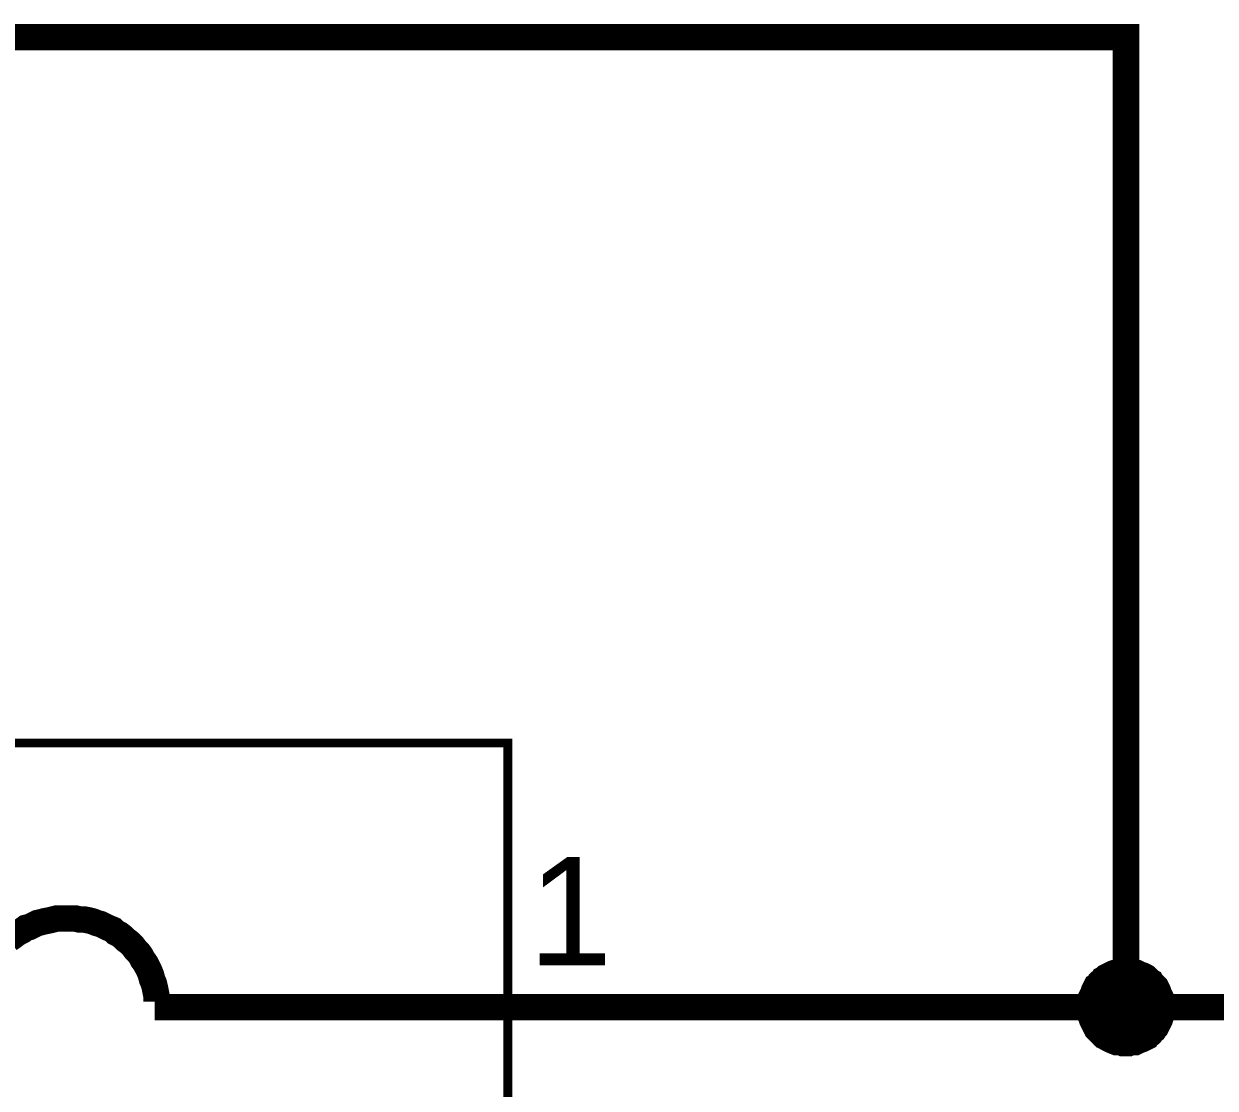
# Model space of a CAD drawing. Header units: millimetres. Extents: x 0 to 594, y 0 to 420.
# Drawn here: x 89.51 to 103.01, y 135.98 to 148.05 of the extents above; entities that cross this region are included whole.
import ezdxf

# ---------------------------------------------------------------- set-up
doc = ezdxf.new("R2010")
doc.units = ezdxf.units.MM
doc.layers.add('Sheet', color=255, linetype='Continuous')
doc.styles.get("Standard").update_dxf_attribs({"font": 'arial.ttf'})

msp = doc.modelspace()

# ---------------------------------------------------------------- linework, layer by layer
at = {"layer": 'Sheet', "color": 0}
for points, const_width in [([(88.918, 147.895), (93.998, 147.895)], 0.3), ([(93.998, 147.895), (101.999, 147.895), (101.999, 136.899)], 0.3), ([(89.934, 137.904), (89.881, 137.904), (89.839, 137.894), (89.796, 137.883), (89.743, 137.873), (89.701, 137.862), (89.659, 137.852), (89.616, 137.83), (89.574, 137.809), (89.532, 137.799), (89.489, 137.767), (89.447, 137.746), (89.415, 137.725), (89.373, 137.693), (89.341, 137.672)], 0.3), ([(91.013, 136.963), (91.013, 137.015), (91.003, 137.068), (90.992, 137.121), (90.982, 137.164), (90.96, 137.217), (90.95, 137.259), (90.929, 137.312), (90.908, 137.354), (90.886, 137.396), (90.855, 137.439), (90.833, 137.481), (90.802, 137.523), (90.77, 137.555), (90.738, 137.598), (90.706, 137.629), (90.664, 137.661), (90.632, 137.693), (90.59, 137.725), (90.548, 137.746), (90.516, 137.777), (90.463, 137.799), (90.421, 137.82), (90.378, 137.841), (90.336, 137.852), (90.283, 137.873), (90.241, 137.883), (90.188, 137.894), (90.135, 137.894), (90.093, 137.904), (90.04, 137.904), (89.987, 137.904), (89.934, 137.904)], 0.3), ([(101.491, 136.899), (101.491, 136.92), (101.491, 136.952), (101.501, 136.973), (101.501, 137.005), (101.501, 137.026), (101.512, 137.047), (101.522, 137.068), (101.533, 137.09), (101.543, 137.121), (101.554, 137.142), (101.565, 137.164), (101.575, 137.185), (101.586, 137.206), (101.607, 137.217), (101.618, 137.238), (101.639, 137.259), (101.66, 137.269), (101.67, 137.291), (101.692, 137.301), (101.713, 137.322), (101.734, 137.333), (101.755, 137.344), (101.776, 137.354), (101.797, 137.365), (101.819, 137.375), (101.85, 137.386), (101.872, 137.386), (101.893, 137.396), (101.924, 137.396), (101.946, 137.407), (101.967, 137.407), (101.999, 137.407)], 0.0991), ([(101.491, 136.899), (101.491, 136.92), (101.491, 136.952), (101.501, 136.973), (101.501, 137.005), (101.501, 137.026), (101.512, 137.047), (101.522, 137.068), (101.533, 137.09), (101.543, 137.121), (101.554, 137.142), (101.565, 137.164), (101.575, 137.185), (101.586, 137.206), (101.607, 137.217), (101.618, 137.238), (101.639, 137.259), (101.66, 137.269), (101.67, 137.291), (101.692, 137.301), (101.713, 137.322), (101.734, 137.333), (101.755, 137.344), (101.776, 137.354), (101.797, 137.365), (101.819, 137.375), (101.85, 137.386), (101.872, 137.386), (101.893, 137.396), (101.924, 137.396), (101.946, 137.407), (101.967, 137.407), (101.999, 137.407)], 0.0991), ([(101.491, 136.899), (101.491, 136.92), (101.491, 136.952), (101.501, 136.973), (101.501, 137.005), (101.501, 137.026), (101.512, 137.047), (101.522, 137.068), (101.533, 137.09), (101.543, 137.121), (101.554, 137.142), (101.565, 137.164), (101.575, 137.185), (101.586, 137.206), (101.607, 137.217), (101.618, 137.238), (101.639, 137.259), (101.66, 137.269), (101.67, 137.291), (101.692, 137.301), (101.713, 137.322), (101.734, 137.333), (101.755, 137.344), (101.776, 137.354), (101.797, 137.365), (101.819, 137.375), (101.85, 137.386), (101.872, 137.386), (101.893, 137.396), (101.924, 137.396), (101.946, 137.407), (101.967, 137.407), (101.999, 137.407)], 0.0991), ([(101.491, 136.899), (101.491, 136.92), (101.491, 136.952), (101.501, 136.973), (101.501, 137.005), (101.501, 137.026), (101.512, 137.047), (101.522, 137.068), (101.533, 137.09), (101.543, 137.121), (101.554, 137.142), (101.565, 137.164), (101.575, 137.185), (101.586, 137.206), (101.607, 137.217), (101.618, 137.238), (101.639, 137.259), (101.66, 137.269), (101.67, 137.291), (101.692, 137.301), (101.713, 137.322), (101.734, 137.333), (101.755, 137.344), (101.776, 137.354), (101.797, 137.365), (101.819, 137.375), (101.85, 137.386), (101.872, 137.386), (101.893, 137.396), (101.924, 137.396), (101.946, 137.407), (101.967, 137.407), (101.999, 137.407)], 0.0991), ([(101.491, 136.899), (101.491, 136.92), (101.491, 136.952), (101.501, 136.973), (101.501, 137.005), (101.501, 137.026), (101.512, 137.047), (101.522, 137.068), (101.533, 137.09), (101.543, 137.121), (101.554, 137.142), (101.565, 137.164), (101.575, 137.185), (101.586, 137.206), (101.607, 137.217), (101.618, 137.238), (101.639, 137.259), (101.66, 137.269), (101.67, 137.291), (101.692, 137.301), (101.713, 137.322), (101.734, 137.333), (101.755, 137.344), (101.776, 137.354), (101.797, 137.365), (101.819, 137.375), (101.85, 137.386), (101.872, 137.386), (101.893, 137.396), (101.924, 137.396), (101.946, 137.407), (101.967, 137.407), (101.999, 137.407)], 0.0991), ([(101.491, 136.899), (101.491, 136.92), (101.491, 136.952), (101.501, 136.973), (101.501, 137.005), (101.501, 137.026), (101.512, 137.047), (101.522, 137.068), (101.533, 137.09), (101.543, 137.121), (101.554, 137.142), (101.565, 137.164), (101.575, 137.185), (101.586, 137.206), (101.607, 137.217), (101.618, 137.238), (101.639, 137.259), (101.66, 137.269), (101.67, 137.291), (101.692, 137.301), (101.713, 137.322), (101.734, 137.333), (101.755, 137.344), (101.776, 137.354), (101.797, 137.365), (101.819, 137.375), (101.85, 137.386), (101.872, 137.386), (101.893, 137.396), (101.924, 137.396), (101.946, 137.407), (101.967, 137.407), (101.999, 137.407)], 0.0991), ([(101.491, 136.899), (101.491, 136.92), (101.491, 136.952), (101.501, 136.973), (101.501, 137.005), (101.501, 137.026), (101.512, 137.047), (101.522, 137.068), (101.533, 137.09), (101.543, 137.121), (101.554, 137.142), (101.565, 137.164), (101.575, 137.185), (101.586, 137.206), (101.607, 137.217), (101.618, 137.238), (101.639, 137.259), (101.66, 137.269), (101.67, 137.291), (101.692, 137.301), (101.713, 137.322), (101.734, 137.333), (101.755, 137.344), (101.776, 137.354), (101.797, 137.365), (101.819, 137.375), (101.85, 137.386), (101.872, 137.386), (101.893, 137.396), (101.924, 137.396), (101.946, 137.407), (101.967, 137.407), (101.999, 137.407)], 0.0991), ([(101.491, 136.899), (101.491, 136.92), (101.491, 136.952), (101.501, 136.973), (101.501, 137.005), (101.501, 137.026), (101.512, 137.047), (101.522, 137.068), (101.533, 137.09), (101.543, 137.121), (101.554, 137.142), (101.565, 137.164), (101.575, 137.185), (101.586, 137.206), (101.607, 137.217), (101.618, 137.238), (101.639, 137.259), (101.66, 137.269), (101.67, 137.291), (101.692, 137.301), (101.713, 137.322), (101.734, 137.333), (101.755, 137.344), (101.776, 137.354), (101.797, 137.365), (101.819, 137.375), (101.85, 137.386), (101.872, 137.386), (101.893, 137.396), (101.924, 137.396), (101.946, 137.407), (101.967, 137.407), (101.999, 137.407)], 0.0991), ([(101.999, 137.407), (101.999, 137.407)], 0.0991), ([(101.999, 137.407), (102.02, 137.407), (102.051, 137.407), (102.073, 137.396), (102.104, 137.396), (102.125, 137.386), (102.147, 137.386), (102.168, 137.375), (102.189, 137.365), (102.221, 137.354), (102.242, 137.344), (102.263, 137.333), (102.284, 137.322), (102.305, 137.301), (102.316, 137.291), (102.337, 137.269), (102.358, 137.259), (102.369, 137.238), (102.39, 137.217), (102.401, 137.206), (102.422, 137.185), (102.432, 137.164), (102.443, 137.142), (102.454, 137.121), (102.464, 137.09), (102.475, 137.068), (102.485, 137.047), (102.485, 137.026), (102.496, 137.005), (102.496, 136.973), (102.506, 136.952), (102.506, 136.92), (102.506, 136.899)], 0.0991), ([(101.999, 137.407), (101.999, 137.407)], 0.0991), ([(101.999, 137.407), (102.02, 137.407), (102.051, 137.407), (102.073, 137.396), (102.104, 137.396), (102.125, 137.386), (102.147, 137.386), (102.168, 137.375), (102.189, 137.365), (102.221, 137.354), (102.242, 137.344), (102.263, 137.333), (102.284, 137.322), (102.305, 137.301), (102.316, 137.291), (102.337, 137.269), (102.358, 137.259), (102.369, 137.238), (102.39, 137.217), (102.401, 137.206), (102.422, 137.185), (102.432, 137.164), (102.443, 137.142), (102.454, 137.121), (102.464, 137.09), (102.475, 137.068), (102.485, 137.047), (102.485, 137.026), (102.496, 137.005), (102.496, 136.973), (102.506, 136.952), (102.506, 136.92), (102.506, 136.899)], 0.0991), ([(101.999, 137.407), (101.999, 137.407)], 0.0991), ([(101.999, 137.407), (102.02, 137.407), (102.051, 137.407), (102.073, 137.396), (102.104, 137.396), (102.125, 137.386), (102.147, 137.386), (102.168, 137.375), (102.189, 137.365), (102.221, 137.354), (102.242, 137.344), (102.263, 137.333), (102.284, 137.322), (102.305, 137.301), (102.316, 137.291), (102.337, 137.269), (102.358, 137.259), (102.369, 137.238), (102.39, 137.217), (102.401, 137.206), (102.422, 137.185), (102.432, 137.164), (102.443, 137.142), (102.454, 137.121), (102.464, 137.09), (102.475, 137.068), (102.485, 137.047), (102.485, 137.026), (102.496, 137.005), (102.496, 136.973), (102.506, 136.952), (102.506, 136.92), (102.506, 136.899)], 0.0991), ([(101.999, 137.407), (101.999, 137.407)], 0.0991), ([(101.999, 137.407), (102.02, 137.407), (102.051, 137.407), (102.073, 137.396), (102.104, 137.396), (102.125, 137.386), (102.147, 137.386), (102.168, 137.375), (102.189, 137.365), (102.221, 137.354), (102.242, 137.344), (102.263, 137.333), (102.284, 137.322), (102.305, 137.301), (102.316, 137.291), (102.337, 137.269), (102.358, 137.259), (102.369, 137.238), (102.39, 137.217), (102.401, 137.206), (102.422, 137.185), (102.432, 137.164), (102.443, 137.142), (102.454, 137.121), (102.464, 137.09), (102.475, 137.068), (102.485, 137.047), (102.485, 137.026), (102.496, 137.005), (102.496, 136.973), (102.506, 136.952), (102.506, 136.92), (102.506, 136.899)], 0.0991), ([(101.999, 137.407), (101.999, 137.407)], 0.0991), ([(101.999, 137.407), (102.02, 137.407), (102.051, 137.407), (102.073, 137.396), (102.104, 137.396), (102.125, 137.386), (102.147, 137.386), (102.168, 137.375), (102.189, 137.365), (102.221, 137.354), (102.242, 137.344), (102.263, 137.333), (102.284, 137.322), (102.305, 137.301), (102.316, 137.291), (102.337, 137.269), (102.358, 137.259), (102.369, 137.238), (102.39, 137.217), (102.401, 137.206), (102.422, 137.185), (102.432, 137.164), (102.443, 137.142), (102.454, 137.121), (102.464, 137.09), (102.475, 137.068), (102.485, 137.047), (102.485, 137.026), (102.496, 137.005), (102.496, 136.973), (102.506, 136.952), (102.506, 136.92), (102.506, 136.899)], 0.0991), ([(101.999, 137.407), (101.999, 137.407)], 0.0991), ([(101.999, 137.407), (102.02, 137.407), (102.051, 137.407), (102.073, 137.396), (102.104, 137.396), (102.125, 137.386), (102.147, 137.386), (102.168, 137.375), (102.189, 137.365), (102.221, 137.354), (102.242, 137.344), (102.263, 137.333), (102.284, 137.322), (102.305, 137.301), (102.316, 137.291), (102.337, 137.269), (102.358, 137.259), (102.369, 137.238), (102.39, 137.217), (102.401, 137.206), (102.422, 137.185), (102.432, 137.164), (102.443, 137.142), (102.454, 137.121), (102.464, 137.09), (102.475, 137.068), (102.485, 137.047), (102.485, 137.026), (102.496, 137.005), (102.496, 136.973), (102.506, 136.952), (102.506, 136.92), (102.506, 136.899)], 0.0991), ([(101.999, 137.407), (101.999, 137.407)], 0.0991), ([(101.999, 137.407), (102.02, 137.407), (102.051, 137.407), (102.073, 137.396), (102.104, 137.396), (102.125, 137.386), (102.147, 137.386), (102.168, 137.375), (102.189, 137.365), (102.221, 137.354), (102.242, 137.344), (102.263, 137.333), (102.284, 137.322), (102.305, 137.301), (102.316, 137.291), (102.337, 137.269), (102.358, 137.259), (102.369, 137.238), (102.39, 137.217), (102.401, 137.206), (102.422, 137.185), (102.432, 137.164), (102.443, 137.142), (102.454, 137.121), (102.464, 137.09), (102.475, 137.068), (102.485, 137.047), (102.485, 137.026), (102.496, 137.005), (102.496, 136.973), (102.506, 136.952), (102.506, 136.92), (102.506, 136.899)], 0.0991), ([(101.999, 137.407), (101.999, 137.407)], 0.0991), ([(101.999, 137.407), (102.02, 137.407), (102.051, 137.407), (102.073, 137.396), (102.104, 137.396), (102.125, 137.386), (102.147, 137.386), (102.168, 137.375), (102.189, 137.365), (102.221, 137.354), (102.242, 137.344), (102.263, 137.333), (102.284, 137.322), (102.305, 137.301), (102.316, 137.291), (102.337, 137.269), (102.358, 137.259), (102.369, 137.238), (102.39, 137.217), (102.401, 137.206), (102.422, 137.185), (102.432, 137.164), (102.443, 137.142), (102.454, 137.121), (102.464, 137.09), (102.475, 137.068), (102.485, 137.047), (102.485, 137.026), (102.496, 137.005), (102.496, 136.973), (102.506, 136.952), (102.506, 136.92), (102.506, 136.899)], 0.0991), ([(90.992, 136.899), (93.998, 136.899)], 0.3), ([(93.998, 136.899), (95.998, 136.899)], 0.3), ([(95.998, 136.899), (101.999, 136.899), (118.995, 136.899)], 0.3), ([(101.999, 136.391), (101.967, 136.391), (101.946, 136.391), (101.924, 136.402), (101.893, 136.402), (101.872, 136.402), (101.85, 136.412), (101.819, 136.423), (101.797, 136.433), (101.776, 136.444), (101.755, 136.454), (101.734, 136.465), (101.713, 136.476), (101.692, 136.486), (101.67, 136.507), (101.66, 136.518), (101.639, 136.539), (101.618, 136.56), (101.607, 136.571), (101.586, 136.592), (101.575, 136.613), (101.565, 136.634), (101.554, 136.656), (101.543, 136.677), (101.533, 136.698), (101.522, 136.719), (101.512, 136.751), (101.501, 136.772), (101.501, 136.793), (101.501, 136.825), (101.491, 136.846), (101.491, 136.867), (101.491, 136.899)], 0.0991), ([(101.491, 136.899), (101.491, 136.899)], 0.0991), ([(101.999, 136.391), (101.967, 136.391), (101.946, 136.391), (101.924, 136.402), (101.893, 136.402), (101.872, 136.402), (101.85, 136.412), (101.819, 136.423), (101.797, 136.433), (101.776, 136.444), (101.755, 136.454), (101.734, 136.465), (101.713, 136.476), (101.692, 136.486), (101.67, 136.507), (101.66, 136.518), (101.639, 136.539), (101.618, 136.56), (101.607, 136.571), (101.586, 136.592), (101.575, 136.613), (101.565, 136.634), (101.554, 136.656), (101.543, 136.677), (101.533, 136.698), (101.522, 136.719), (101.512, 136.751), (101.501, 136.772), (101.501, 136.793), (101.501, 136.825), (101.491, 136.846), (101.491, 136.867), (101.491, 136.899)], 0.0991), ([(101.491, 136.899), (101.491, 136.899)], 0.0991), ([(101.999, 136.391), (101.967, 136.391), (101.946, 136.391), (101.924, 136.402), (101.893, 136.402), (101.872, 136.402), (101.85, 136.412), (101.819, 136.423), (101.797, 136.433), (101.776, 136.444), (101.755, 136.454), (101.734, 136.465), (101.713, 136.476), (101.692, 136.486), (101.67, 136.507), (101.66, 136.518), (101.639, 136.539), (101.618, 136.56), (101.607, 136.571), (101.586, 136.592), (101.575, 136.613), (101.565, 136.634), (101.554, 136.656), (101.543, 136.677), (101.533, 136.698), (101.522, 136.719), (101.512, 136.751), (101.501, 136.772), (101.501, 136.793), (101.501, 136.825), (101.491, 136.846), (101.491, 136.867), (101.491, 136.899)], 0.0991), ([(101.491, 136.899), (101.491, 136.899)], 0.0991), ([(101.999, 136.391), (101.967, 136.391), (101.946, 136.391), (101.924, 136.402), (101.893, 136.402), (101.872, 136.402), (101.85, 136.412), (101.819, 136.423), (101.797, 136.433), (101.776, 136.444), (101.755, 136.454), (101.734, 136.465), (101.713, 136.476), (101.692, 136.486), (101.67, 136.507), (101.66, 136.518), (101.639, 136.539), (101.618, 136.56), (101.607, 136.571), (101.586, 136.592), (101.575, 136.613), (101.565, 136.634), (101.554, 136.656), (101.543, 136.677), (101.533, 136.698), (101.522, 136.719), (101.512, 136.751), (101.501, 136.772), (101.501, 136.793), (101.501, 136.825), (101.491, 136.846), (101.491, 136.867), (101.491, 136.899)], 0.0991), ([(101.491, 136.899), (101.491, 136.899)], 0.0991), ([(101.999, 136.391), (101.967, 136.391), (101.946, 136.391), (101.924, 136.402), (101.893, 136.402), (101.872, 136.402), (101.85, 136.412), (101.819, 136.423), (101.797, 136.433), (101.776, 136.444), (101.755, 136.454), (101.734, 136.465), (101.713, 136.476), (101.692, 136.486), (101.67, 136.507), (101.66, 136.518), (101.639, 136.539), (101.618, 136.56), (101.607, 136.571), (101.586, 136.592), (101.575, 136.613), (101.565, 136.634), (101.554, 136.656), (101.543, 136.677), (101.533, 136.698), (101.522, 136.719), (101.512, 136.751), (101.501, 136.772), (101.501, 136.793), (101.501, 136.825), (101.491, 136.846), (101.491, 136.867), (101.491, 136.899)], 0.0991), ([(101.491, 136.899), (101.491, 136.899)], 0.0991), ([(101.999, 136.391), (101.967, 136.391), (101.946, 136.391), (101.924, 136.402), (101.893, 136.402), (101.872, 136.402), (101.85, 136.412), (101.819, 136.423), (101.797, 136.433), (101.776, 136.444), (101.755, 136.454), (101.734, 136.465), (101.713, 136.476), (101.692, 136.486), (101.67, 136.507), (101.66, 136.518), (101.639, 136.539), (101.618, 136.56), (101.607, 136.571), (101.586, 136.592), (101.575, 136.613), (101.565, 136.634), (101.554, 136.656), (101.543, 136.677), (101.533, 136.698), (101.522, 136.719), (101.512, 136.751), (101.501, 136.772), (101.501, 136.793), (101.501, 136.825), (101.491, 136.846), (101.491, 136.867), (101.491, 136.899)], 0.0991), ([(101.491, 136.899), (101.491, 136.899)], 0.0991), ([(101.999, 136.391), (101.967, 136.391), (101.946, 136.391), (101.924, 136.402), (101.893, 136.402), (101.872, 136.402), (101.85, 136.412), (101.819, 136.423), (101.797, 136.433), (101.776, 136.444), (101.755, 136.454), (101.734, 136.465), (101.713, 136.476), (101.692, 136.486), (101.67, 136.507), (101.66, 136.518), (101.639, 136.539), (101.618, 136.56), (101.607, 136.571), (101.586, 136.592), (101.575, 136.613), (101.565, 136.634), (101.554, 136.656), (101.543, 136.677), (101.533, 136.698), (101.522, 136.719), (101.512, 136.751), (101.501, 136.772), (101.501, 136.793), (101.501, 136.825), (101.491, 136.846), (101.491, 136.867), (101.491, 136.899)], 0.0991), ([(101.491, 136.899), (101.491, 136.899)], 0.0991), ([(101.999, 136.391), (101.967, 136.391), (101.946, 136.391), (101.924, 136.402), (101.893, 136.402), (101.872, 136.402), (101.85, 136.412), (101.819, 136.423), (101.797, 136.433), (101.776, 136.444), (101.755, 136.454), (101.734, 136.465), (101.713, 136.476), (101.692, 136.486), (101.67, 136.507), (101.66, 136.518), (101.639, 136.539), (101.618, 136.56), (101.607, 136.571), (101.586, 136.592), (101.575, 136.613), (101.565, 136.634), (101.554, 136.656), (101.543, 136.677), (101.533, 136.698), (101.522, 136.719), (101.512, 136.751), (101.501, 136.772), (101.501, 136.793), (101.501, 136.825), (101.491, 136.846), (101.491, 136.867), (101.491, 136.899)], 0.0991), ([(101.491, 136.899), (101.491, 136.899)], 0.0991), ([(102.506, 136.899), (102.506, 136.867), (102.506, 136.846), (102.496, 136.825), (102.496, 136.793), (102.485, 136.772), (102.485, 136.751), (102.475, 136.719), (102.464, 136.698), (102.454, 136.677), (102.443, 136.656), (102.432, 136.634), (102.422, 136.613), (102.401, 136.592), (102.39, 136.571), (102.369, 136.56), (102.358, 136.539), (102.337, 136.518), (102.316, 136.507), (102.305, 136.486), (102.284, 136.476), (102.263, 136.465), (102.242, 136.454), (102.221, 136.444), (102.189, 136.433), (102.168, 136.423), (102.147, 136.412), (102.125, 136.402), (102.104, 136.402), (102.073, 136.402), (102.051, 136.391), (102.02, 136.391), (101.999, 136.391)], 0.0991), ([(102.506, 136.899), (102.506, 136.867), (102.506, 136.846), (102.496, 136.825), (102.496, 136.793), (102.485, 136.772), (102.485, 136.751), (102.475, 136.719), (102.464, 136.698), (102.454, 136.677), (102.443, 136.656), (102.432, 136.634), (102.422, 136.613), (102.401, 136.592), (102.39, 136.571), (102.369, 136.56), (102.358, 136.539), (102.337, 136.518), (102.316, 136.507), (102.305, 136.486), (102.284, 136.476), (102.263, 136.465), (102.242, 136.454), (102.221, 136.444), (102.189, 136.433), (102.168, 136.423), (102.147, 136.412), (102.125, 136.402), (102.104, 136.402), (102.073, 136.402), (102.051, 136.391), (102.02, 136.391), (101.999, 136.391)], 0.0991), ([(102.506, 136.899), (102.506, 136.867), (102.506, 136.846), (102.496, 136.825), (102.496, 136.793), (102.485, 136.772), (102.485, 136.751), (102.475, 136.719), (102.464, 136.698), (102.454, 136.677), (102.443, 136.656), (102.432, 136.634), (102.422, 136.613), (102.401, 136.592), (102.39, 136.571), (102.369, 136.56), (102.358, 136.539), (102.337, 136.518), (102.316, 136.507), (102.305, 136.486), (102.284, 136.476), (102.263, 136.465), (102.242, 136.454), (102.221, 136.444), (102.189, 136.433), (102.168, 136.423), (102.147, 136.412), (102.125, 136.402), (102.104, 136.402), (102.073, 136.402), (102.051, 136.391), (102.02, 136.391), (101.999, 136.391)], 0.0991), ([(102.506, 136.899), (102.506, 136.867), (102.506, 136.846), (102.496, 136.825), (102.496, 136.793), (102.485, 136.772), (102.485, 136.751), (102.475, 136.719), (102.464, 136.698), (102.454, 136.677), (102.443, 136.656), (102.432, 136.634), (102.422, 136.613), (102.401, 136.592), (102.39, 136.571), (102.369, 136.56), (102.358, 136.539), (102.337, 136.518), (102.316, 136.507), (102.305, 136.486), (102.284, 136.476), (102.263, 136.465), (102.242, 136.454), (102.221, 136.444), (102.189, 136.433), (102.168, 136.423), (102.147, 136.412), (102.125, 136.402), (102.104, 136.402), (102.073, 136.402), (102.051, 136.391), (102.02, 136.391), (101.999, 136.391)], 0.0991), ([(102.506, 136.899), (102.506, 136.867), (102.506, 136.846), (102.496, 136.825), (102.496, 136.793), (102.485, 136.772), (102.485, 136.751), (102.475, 136.719), (102.464, 136.698), (102.454, 136.677), (102.443, 136.656), (102.432, 136.634), (102.422, 136.613), (102.401, 136.592), (102.39, 136.571), (102.369, 136.56), (102.358, 136.539), (102.337, 136.518), (102.316, 136.507), (102.305, 136.486), (102.284, 136.476), (102.263, 136.465), (102.242, 136.454), (102.221, 136.444), (102.189, 136.433), (102.168, 136.423), (102.147, 136.412), (102.125, 136.402), (102.104, 136.402), (102.073, 136.402), (102.051, 136.391), (102.02, 136.391), (101.999, 136.391)], 0.0991), ([(102.506, 136.899), (102.506, 136.867), (102.506, 136.846), (102.496, 136.825), (102.496, 136.793), (102.485, 136.772), (102.485, 136.751), (102.475, 136.719), (102.464, 136.698), (102.454, 136.677), (102.443, 136.656), (102.432, 136.634), (102.422, 136.613), (102.401, 136.592), (102.39, 136.571), (102.369, 136.56), (102.358, 136.539), (102.337, 136.518), (102.316, 136.507), (102.305, 136.486), (102.284, 136.476), (102.263, 136.465), (102.242, 136.454), (102.221, 136.444), (102.189, 136.433), (102.168, 136.423), (102.147, 136.412), (102.125, 136.402), (102.104, 136.402), (102.073, 136.402), (102.051, 136.391), (102.02, 136.391), (101.999, 136.391)], 0.0991), ([(102.506, 136.899), (102.506, 136.867), (102.506, 136.846), (102.496, 136.825), (102.496, 136.793), (102.485, 136.772), (102.485, 136.751), (102.475, 136.719), (102.464, 136.698), (102.454, 136.677), (102.443, 136.656), (102.432, 136.634), (102.422, 136.613), (102.401, 136.592), (102.39, 136.571), (102.369, 136.56), (102.358, 136.539), (102.337, 136.518), (102.316, 136.507), (102.305, 136.486), (102.284, 136.476), (102.263, 136.465), (102.242, 136.454), (102.221, 136.444), (102.189, 136.433), (102.168, 136.423), (102.147, 136.412), (102.125, 136.402), (102.104, 136.402), (102.073, 136.402), (102.051, 136.391), (102.02, 136.391), (101.999, 136.391)], 0.0991), ([(102.506, 136.899), (102.506, 136.867), (102.506, 136.846), (102.496, 136.825), (102.496, 136.793), (102.485, 136.772), (102.485, 136.751), (102.475, 136.719), (102.464, 136.698), (102.454, 136.677), (102.443, 136.656), (102.432, 136.634), (102.422, 136.613), (102.401, 136.592), (102.39, 136.571), (102.369, 136.56), (102.358, 136.539), (102.337, 136.518), (102.316, 136.507), (102.305, 136.486), (102.284, 136.476), (102.263, 136.465), (102.242, 136.454), (102.221, 136.444), (102.189, 136.433), (102.168, 136.423), (102.147, 136.412), (102.125, 136.402), (102.104, 136.402), (102.073, 136.402), (102.051, 136.391), (102.02, 136.391), (101.999, 136.391)], 0.0991), ([(102.506, 136.899), (102.506, 136.899), (102.506, 136.899), (102.506, 136.899), (102.506, 136.899), (102.506, 136.899), (102.506, 136.899), (102.506, 136.899), (102.506, 136.899), (102.506, 136.899), (102.506, 136.899), (102.506, 136.899), (102.506, 136.899), (102.506, 136.899), (102.506, 136.899), (102.506, 136.899), (102.506, 136.899), (102.506, 136.899), (102.506, 136.899), (102.506, 136.899), (102.506, 136.899), (102.506, 136.899), (102.506, 136.899), (102.506, 136.899), (102.506, 136.899), (102.506, 136.899), (102.506, 136.899), (102.506, 136.899), (102.506, 136.899), (102.506, 136.899), (102.506, 136.899), (102.506, 136.899), (102.506, 136.899)], 0.0991), ([(102.506, 136.899), (102.506, 136.899)], 0.0991), ([(102.506, 136.899), (102.506, 136.899), (102.506, 136.899), (102.506, 136.899), (102.506, 136.899), (102.506, 136.899), (102.506, 136.899), (102.506, 136.899), (102.506, 136.899), (102.506, 136.899), (102.506, 136.899), (102.506, 136.899), (102.506, 136.899), (102.506, 136.899), (102.506, 136.899), (102.506, 136.899), (102.506, 136.899), (102.506, 136.899), (102.506, 136.899), (102.506, 136.899), (102.506, 136.899), (102.506, 136.899), (102.506, 136.899), (102.506, 136.899), (102.506, 136.899), (102.506, 136.899), (102.506, 136.899), (102.506, 136.899), (102.506, 136.899), (102.506, 136.899), (102.506, 136.899), (102.506, 136.899), (102.506, 136.899)], 0.0991), ([(102.506, 136.899), (102.506, 136.899)], 0.0991), ([(102.506, 136.899), (102.506, 136.899), (102.506, 136.899), (102.506, 136.899), (102.506, 136.899), (102.506, 136.899), (102.506, 136.899), (102.506, 136.899), (102.506, 136.899), (102.506, 136.899), (102.506, 136.899), (102.506, 136.899), (102.506, 136.899), (102.506, 136.899), (102.506, 136.899), (102.506, 136.899), (102.506, 136.899), (102.506, 136.899), (102.506, 136.899), (102.506, 136.899), (102.506, 136.899), (102.506, 136.899), (102.506, 136.899), (102.506, 136.899), (102.506, 136.899), (102.506, 136.899), (102.506, 136.899), (102.506, 136.899), (102.506, 136.899), (102.506, 136.899), (102.506, 136.899), (102.506, 136.899), (102.506, 136.899)], 0.0991), ([(102.506, 136.899), (102.506, 136.899)], 0.0991), ([(102.506, 136.899), (102.506, 136.899), (102.506, 136.899), (102.506, 136.899), (102.506, 136.899), (102.506, 136.899), (102.506, 136.899), (102.506, 136.899), (102.506, 136.899), (102.506, 136.899), (102.506, 136.899), (102.506, 136.899), (102.506, 136.899), (102.506, 136.899), (102.506, 136.899), (102.506, 136.899), (102.506, 136.899), (102.506, 136.899), (102.506, 136.899), (102.506, 136.899), (102.506, 136.899), (102.506, 136.899), (102.506, 136.899), (102.506, 136.899), (102.506, 136.899), (102.506, 136.899), (102.506, 136.899), (102.506, 136.899), (102.506, 136.899), (102.506, 136.899), (102.506, 136.899), (102.506, 136.899), (102.506, 136.899)], 0.0991), ([(102.506, 136.899), (102.506, 136.899)], 0.0991), ([(102.506, 136.899), (102.506, 136.899), (102.506, 136.899), (102.506, 136.899), (102.506, 136.899), (102.506, 136.899), (102.506, 136.899), (102.506, 136.899), (102.506, 136.899), (102.506, 136.899), (102.506, 136.899), (102.506, 136.899), (102.506, 136.899), (102.506, 136.899), (102.506, 136.899), (102.506, 136.899), (102.506, 136.899), (102.506, 136.899), (102.506, 136.899), (102.506, 136.899), (102.506, 136.899), (102.506, 136.899), (102.506, 136.899), (102.506, 136.899), (102.506, 136.899), (102.506, 136.899), (102.506, 136.899), (102.506, 136.899), (102.506, 136.899), (102.506, 136.899), (102.506, 136.899), (102.506, 136.899), (102.506, 136.899)], 0.0991), ([(102.506, 136.899), (102.506, 136.899)], 0.0991), ([(102.506, 136.899), (102.506, 136.899), (102.506, 136.899), (102.506, 136.899), (102.506, 136.899), (102.506, 136.899), (102.506, 136.899), (102.506, 136.899), (102.506, 136.899), (102.506, 136.899), (102.506, 136.899), (102.506, 136.899), (102.506, 136.899), (102.506, 136.899), (102.506, 136.899), (102.506, 136.899), (102.506, 136.899), (102.506, 136.899), (102.506, 136.899), (102.506, 136.899), (102.506, 136.899), (102.506, 136.899), (102.506, 136.899), (102.506, 136.899), (102.506, 136.899), (102.506, 136.899), (102.506, 136.899), (102.506, 136.899), (102.506, 136.899), (102.506, 136.899), (102.506, 136.899), (102.506, 136.899), (102.506, 136.899)], 0.0991), ([(102.506, 136.899), (102.506, 136.899)], 0.0991), ([(102.506, 136.899), (102.506, 136.899), (102.506, 136.899), (102.506, 136.899), (102.506, 136.899), (102.506, 136.899), (102.506, 136.899), (102.506, 136.899), (102.506, 136.899), (102.506, 136.899), (102.506, 136.899), (102.506, 136.899), (102.506, 136.899), (102.506, 136.899), (102.506, 136.899), (102.506, 136.899), (102.506, 136.899), (102.506, 136.899), (102.506, 136.899), (102.506, 136.899), (102.506, 136.899), (102.506, 136.899), (102.506, 136.899), (102.506, 136.899), (102.506, 136.899), (102.506, 136.899), (102.506, 136.899), (102.506, 136.899), (102.506, 136.899), (102.506, 136.899), (102.506, 136.899), (102.506, 136.899), (102.506, 136.899)], 0.0991), ([(102.506, 136.899), (102.506, 136.899)], 0.0991), ([(102.506, 136.899), (102.506, 136.899), (102.506, 136.899), (102.506, 136.899), (102.506, 136.899), (102.506, 136.899), (102.506, 136.899), (102.506, 136.899), (102.506, 136.899), (102.506, 136.899), (102.506, 136.899), (102.506, 136.899), (102.506, 136.899), (102.506, 136.899), (102.506, 136.899), (102.506, 136.899), (102.506, 136.899), (102.506, 136.899), (102.506, 136.899), (102.506, 136.899), (102.506, 136.899), (102.506, 136.899), (102.506, 136.899), (102.506, 136.899), (102.506, 136.899), (102.506, 136.899), (102.506, 136.899), (102.506, 136.899), (102.506, 136.899), (102.506, 136.899), (102.506, 136.899), (102.506, 136.899), (102.506, 136.899)], 0.0991), ([(102.506, 136.899), (102.506, 136.899)], 0.0991)]:
    msp.add_lwpolyline(points, dxfattribs=dict(at, const_width=const_width))
at = {"layer": 'Sheet', "color": 0, "const_width": 0.0991}
for points in [[(81.002, 139.894), (81.002, 120.897), (94.993, 120.897), (94.993, 139.894), (81.002, 139.894), (81.002, 139.894)], [(81.002, 139.894), (94.993, 139.894), (94.993, 120.897), (81.002, 120.897), (81.002, 139.894)]]:
    msp.add_lwpolyline(points, close=True, dxfattribs=at)
at = {"layer": 'Sheet', "color": 0, "const_width": 0.508}
msp.add_lwpolyline([(101.725, 136.9, 1), (102.233, 136.9, 1)], format="xyb", close=True, dxfattribs=at)

# ---------------------------------------------------------------- texts
at = {"layer": 'Sheet', "color": 0}
msp.add_text('1', height=1.228, dxfattribs=at).set_placement((95.225, 137.375))

doc.saveas('drawing.dxf')
